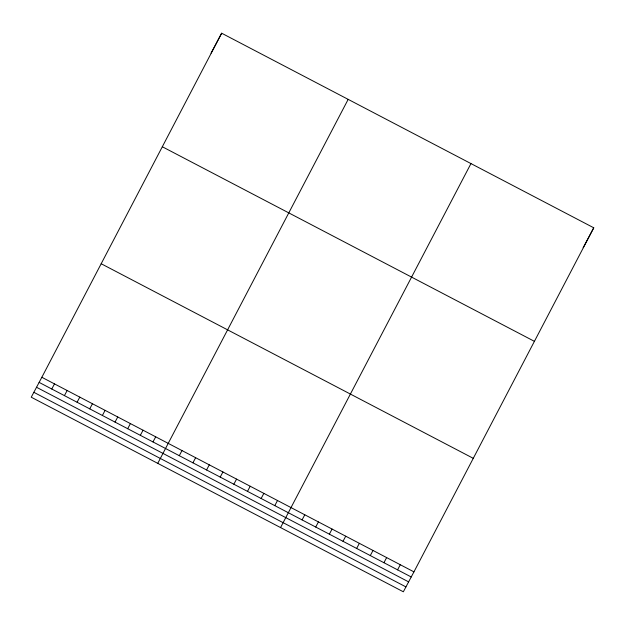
<?xml version="1.0" encoding="UTF-8"?>
<svg xmlns="http://www.w3.org/2000/svg" width="625" height="625" viewBox="0 0 625 625"><rect width="100%" height="100%" fill="white"/><g stroke="black" fill="none" stroke-linecap="round" stroke-linejoin="round"><path stroke-width="0.94" d="M41.844 377.281L221.656 33.211L593.75 227.797L413.938 571.867L403.344 591.789L31.25 397.203L41.844 377.281L413.938 571.867M348.172 99.367L157.758 463.359M470.961 163.586L280.555 527.578M211.063 53.133L221.656 33.211M51.781 389L54.492 383.898M64.43 395.617L67.148 390.508M77.078 402.234L79.797 397.125M89.734 408.852L92.445 403.742M102.383 415.469L105.102 410.359M115.031 422.086L117.75 416.977M127.688 428.703L130.398 423.594M140.336 435.313L143.055 430.211M152.984 441.93L155.703 436.82M179.281 455.68L182 450.578M192.922 462.82L195.641 457.711M206.57 469.953L209.281 464.844M220.211 477.086L222.93 471.977M233.852 484.227L236.57 479.117M247.5 491.359L250.211 486.25M261.141 498.492L263.859 493.383M274.789 505.625L277.5 500.523M302.07 519.898L304.789 514.789M315.719 527.031L318.43 521.922M329.359 534.164L332.078 529.062M343 541.305L345.719 536.195M356.648 548.438L359.359 543.328M370.289 555.57L373.008 550.469M383.93 562.711L386.648 557.602M397.578 569.844L400.289 564.734M583.156 247.719L593.75 227.797M162.32 146.75L534.414 341.344M101.18 263.734L473.273 458.328M39.125 382.391L411.219 576.977M36.531 387.273L408.617 581.867M33.852 392.312L405.945 586.906"/></g></svg>
